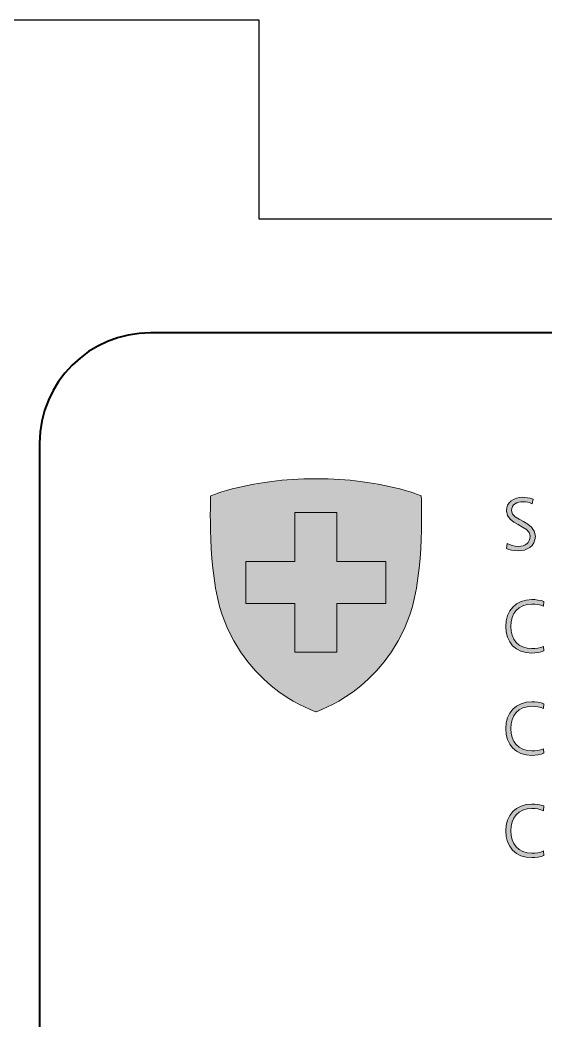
# Model space of a CAD drawing. Header units: millimetres. Extents: x 234 to 444, y 156 to 226.
# Drawn here: x 253.74 to 267.21, y 200.04 to 225.68 of the extents above; entities that cross this region are included whole.
import ezdxf

# ---------------------------------------------------------------- set-up
doc = ezdxf.new("R2010")
doc.units = ezdxf.units.MM
doc.header["$MEASUREMENT"] = 0
doc.layers.get('0').update_dxf_attribs({"lineweight": 0})

# ---------------------------------------------------------------- blocks, each defined once
blk = doc.blocks.new('Block_1')
at = {"transparency": 33554687}
h = blk.add_hatch(color=1, dxfattribs=at)
h.dxf.hatch_style = 2
edge = h.paths.add_edge_path()
edge.add_spline(control_points=[(264.016, 213.488), (264.016, 213.488), (263.008, 213.928), (261.321, 213.928), (261.321, 213.928), (261.32, 213.928), (261.32, 213.928), (259.632, 213.928), (258.624, 213.488), (258.624, 213.488), (258.624, 213.488), (258.534, 211.54), (258.917, 210.439), (259.592, 208.503), (261.32, 207.96), (261.32, 207.96), (261.32, 207.96), (261.32, 207.96), (261.32, 207.96), (261.32, 207.96), (261.321, 207.96), (261.321, 207.96), (261.321, 207.96), (263.048, 208.503), (263.724, 210.439), (264.107, 211.54), (264.016, 213.488), (264.016, 213.488)], knot_values=[0, 0, 0, 0, 1, 1, 1, 2, 2, 2, 3, 3, 3, 4, 4, 4, 5, 5, 5, 6, 6, 6, 7, 7, 7, 8, 8, 8, 9, 9, 9, 9], degree=3, periodic=0)
edge.add_line((264.016, 213.488), (264.016, 213.488))
h = blk.add_hatch(color=7, dxfattribs=at)
h.dxf.hatch_style = 2
edge = h.paths.add_edge_path()
edge.add_spline(control_points=[(266.213, 212.273), (266.291, 212.224), (266.382, 212.196), (266.506, 212.196), (266.67, 212.196), (266.805, 212.279), (266.805, 212.467), (266.805, 212.727), (266.195, 212.759), (266.195, 213.107), (266.195, 213.319), (266.382, 213.452), (266.617, 213.452), (266.681, 213.452), (266.786, 213.443), (266.878, 213.409), (266.878, 213.409), (266.857, 213.289), (266.857, 213.289), (266.798, 213.321), (266.704, 213.339), (266.615, 213.339), (266.478, 213.339), (266.327, 213.282), (266.327, 213.111), (266.327, 212.845), (266.937, 212.843), (266.937, 212.456), (266.937, 212.188), (266.706, 212.082), (266.5, 212.082), (266.371, 212.082), (266.27, 212.108), (266.199, 212.139), (266.199, 212.139), (266.213, 212.273), (266.213, 212.273)], knot_values=[0, 0, 0, 0, 1, 1, 1, 2, 2, 2, 3, 3, 3, 4, 4, 4, 5, 5, 5, 6, 6, 6, 7, 7, 7, 8, 8, 8, 9, 9, 9, 10, 10, 10, 11, 11, 11, 12, 12, 12, 12], degree=3, periodic=0)
edge.add_line((266.213, 212.273), (266.213, 212.273))
h = blk.add_hatch(color=7, dxfattribs=at)
h.dxf.hatch_style = 2
edge = h.paths.add_edge_path()
edge.add_spline(control_points=[(267.147, 210.663), (267.063, 210.706), (266.942, 210.72), (266.849, 210.72), (266.504, 210.72), (266.31, 210.477), (266.31, 210.148), (266.31, 209.814), (266.499, 209.577), (266.849, 209.577), (266.937, 209.577), (267.07, 209.588), (267.147, 209.634), (267.147, 209.634), (267.154, 209.52), (267.154, 209.52), (267.082, 209.476), (266.933, 209.463), (266.849, 209.463), (266.43, 209.463), (266.178, 209.738), (266.178, 210.148), (266.178, 210.551), (266.438, 210.834), (266.849, 210.834), (266.927, 210.834), (267.085, 210.82), (267.154, 210.784), (267.154, 210.784), (267.147, 210.663), (267.147, 210.663)], knot_values=[0, 0, 0, 0, 1, 1, 1, 2, 2, 2, 3, 3, 3, 4, 4, 4, 5, 5, 5, 6, 6, 6, 7, 7, 7, 8, 8, 8, 9, 9, 9, 10, 10, 10, 10], degree=3, periodic=0)
edge.add_line((267.147, 210.663), (267.147, 210.663))
h = blk.add_hatch(color=7, dxfattribs=at)
h.dxf.hatch_style = 2
edge = h.paths.add_edge_path()
edge.add_spline(control_points=[(267.147, 208.044), (267.063, 208.088), (266.942, 208.101), (266.849, 208.101), (266.504, 208.101), (266.31, 207.858), (266.31, 207.529), (266.31, 207.195), (266.499, 206.958), (266.849, 206.958), (266.937, 206.958), (267.07, 206.969), (267.147, 207.015), (267.147, 207.015), (267.154, 206.901), (267.154, 206.901), (267.082, 206.857), (266.933, 206.844), (266.849, 206.844), (266.43, 206.844), (266.178, 207.119), (266.178, 207.529), (266.178, 207.932), (266.438, 208.215), (266.849, 208.215), (266.927, 208.215), (267.085, 208.202), (267.154, 208.166), (267.154, 208.166), (267.147, 208.044), (267.147, 208.044)], knot_values=[0, 0, 0, 0, 1, 1, 1, 2, 2, 2, 3, 3, 3, 4, 4, 4, 5, 5, 5, 6, 6, 6, 7, 7, 7, 8, 8, 8, 9, 9, 9, 10, 10, 10, 10], degree=3, periodic=0)
edge.add_line((267.147, 208.044), (267.147, 208.044))
h = blk.add_hatch(color=7, dxfattribs=at)
h.dxf.hatch_style = 2
edge = h.paths.add_edge_path()
edge.add_spline(control_points=[(267.147, 205.425), (267.063, 205.469), (266.942, 205.482), (266.849, 205.482), (266.504, 205.482), (266.31, 205.239), (266.31, 204.911), (266.31, 204.577), (266.499, 204.339), (266.849, 204.339), (266.937, 204.339), (267.07, 204.351), (267.147, 204.396), (267.147, 204.396), (267.154, 204.282), (267.154, 204.282), (267.082, 204.239), (266.933, 204.225), (266.849, 204.225), (266.43, 204.225), (266.178, 204.501), (266.178, 204.911), (266.178, 205.313), (266.438, 205.596), (266.849, 205.596), (266.927, 205.596), (267.085, 205.583), (267.154, 205.547), (267.154, 205.547), (267.147, 205.425), (267.147, 205.425)], knot_values=[0, 0, 0, 0, 1, 1, 1, 2, 2, 2, 3, 3, 3, 4, 4, 4, 5, 5, 5, 6, 6, 6, 7, 7, 7, 8, 8, 8, 9, 9, 9, 10, 10, 10, 10], degree=3, periodic=0)
edge.add_line((267.147, 205.425), (267.147, 205.425))
for points, knots in [([(264.016, 213.488), (264.016, 213.488), (263.008, 213.928), (261.321, 213.928), (261.321, 213.928), (261.32, 213.928), (261.32, 213.928), (259.632, 213.928), (258.624, 213.488), (258.624, 213.488), (258.624, 213.488), (258.534, 211.54), (258.917, 210.439), (259.592, 208.503), (261.32, 207.96), (261.32, 207.96), (261.32, 207.96), (261.32, 207.96), (261.32, 207.96), (261.32, 207.96), (261.321, 207.96), (261.321, 207.96), (261.321, 207.96), (263.048, 208.503), (263.724, 210.439), (264.107, 211.54), (264.016, 213.488), (264.016, 213.488)], [0, 0, 0, 0, 1, 1, 1, 2, 2, 2, 3, 3, 3, 4, 4, 4, 5, 5, 5, 6, 6, 6, 7, 7, 7, 8, 8, 8, 9, 9, 9, 9]), ([(266.213, 212.273), (266.291, 212.224), (266.382, 212.196), (266.506, 212.196), (266.67, 212.196), (266.805, 212.279), (266.805, 212.467), (266.805, 212.727), (266.195, 212.759), (266.195, 213.107), (266.195, 213.319), (266.382, 213.452), (266.617, 213.452), (266.681, 213.452), (266.786, 213.443), (266.878, 213.409), (266.878, 213.409), (266.857, 213.289), (266.857, 213.289), (266.798, 213.321), (266.704, 213.339), (266.615, 213.339), (266.478, 213.339), (266.327, 213.282), (266.327, 213.111), (266.327, 212.845), (266.937, 212.843), (266.937, 212.456), (266.937, 212.188), (266.706, 212.082), (266.5, 212.082), (266.371, 212.082), (266.27, 212.108), (266.199, 212.139), (266.199, 212.139), (266.213, 212.273), (266.213, 212.273)], [0, 0, 0, 0, 1, 1, 1, 2, 2, 2, 3, 3, 3, 4, 4, 4, 5, 5, 5, 6, 6, 6, 7, 7, 7, 8, 8, 8, 9, 9, 9, 10, 10, 10, 11, 11, 11, 12, 12, 12, 12]), ([(263.112, 211.809), (263.112, 211.809), (263.112, 210.736), (263.112, 210.736), (263.112, 210.736), (261.855, 210.736), (261.855, 210.736), (261.855, 210.736), (261.855, 209.484), (261.855, 209.484), (261.855, 209.484), (260.778, 209.484), (260.778, 209.484), (260.778, 209.484), (260.778, 210.736), (260.778, 210.736), (260.778, 210.736), (259.522, 210.736), (259.522, 210.736), (259.522, 210.736), (259.522, 211.809), (259.522, 211.809), (259.522, 211.809), (260.778, 211.809), (260.778, 211.809), (260.778, 211.809), (260.778, 213.061), (260.778, 213.061), (260.778, 213.061), (261.855, 213.061), (261.855, 213.061), (261.855, 213.061), (261.855, 211.809), (261.855, 211.809), (261.855, 211.809), (263.112, 211.809), (263.112, 211.809)], [0, 0, 0, 0, 1, 1, 1, 2, 2, 2, 3, 3, 3, 4, 4, 4, 5, 5, 5, 6, 6, 6, 7, 7, 7, 8, 8, 8, 9, 9, 9, 10, 10, 10, 11, 11, 11, 12, 12, 12, 12]), ([(267.147, 210.663), (267.063, 210.706), (266.942, 210.72), (266.849, 210.72), (266.504, 210.72), (266.31, 210.477), (266.31, 210.148), (266.31, 209.814), (266.499, 209.577), (266.849, 209.577), (266.937, 209.577), (267.07, 209.588), (267.147, 209.634), (267.147, 209.634), (267.154, 209.52), (267.154, 209.52), (267.082, 209.476), (266.933, 209.463), (266.849, 209.463), (266.43, 209.463), (266.178, 209.738), (266.178, 210.148), (266.178, 210.551), (266.438, 210.834), (266.849, 210.834), (266.927, 210.834), (267.085, 210.82), (267.154, 210.784), (267.154, 210.784), (267.147, 210.663), (267.147, 210.663)], [0, 0, 0, 0, 1, 1, 1, 2, 2, 2, 3, 3, 3, 4, 4, 4, 5, 5, 5, 6, 6, 6, 7, 7, 7, 8, 8, 8, 9, 9, 9, 10, 10, 10, 10]), ([(267.147, 208.044), (267.063, 208.088), (266.942, 208.101), (266.849, 208.101), (266.504, 208.101), (266.31, 207.858), (266.31, 207.529), (266.31, 207.195), (266.499, 206.958), (266.849, 206.958), (266.937, 206.958), (267.07, 206.969), (267.147, 207.015), (267.147, 207.015), (267.154, 206.901), (267.154, 206.901), (267.082, 206.857), (266.933, 206.844), (266.849, 206.844), (266.43, 206.844), (266.178, 207.119), (266.178, 207.529), (266.178, 207.932), (266.438, 208.215), (266.849, 208.215), (266.927, 208.215), (267.085, 208.202), (267.154, 208.166), (267.154, 208.166), (267.147, 208.044), (267.147, 208.044)], [0, 0, 0, 0, 1, 1, 1, 2, 2, 2, 3, 3, 3, 4, 4, 4, 5, 5, 5, 6, 6, 6, 7, 7, 7, 8, 8, 8, 9, 9, 9, 10, 10, 10, 10]), ([(267.147, 205.425), (267.063, 205.469), (266.942, 205.482), (266.849, 205.482), (266.504, 205.482), (266.31, 205.239), (266.31, 204.911), (266.31, 204.577), (266.499, 204.339), (266.849, 204.339), (266.937, 204.339), (267.07, 204.351), (267.147, 204.396), (267.147, 204.396), (267.154, 204.282), (267.154, 204.282), (267.082, 204.239), (266.933, 204.225), (266.849, 204.225), (266.43, 204.225), (266.178, 204.501), (266.178, 204.911), (266.178, 205.313), (266.438, 205.596), (266.849, 205.596), (266.927, 205.596), (267.085, 205.583), (267.154, 205.547), (267.154, 205.547), (267.147, 205.425), (267.147, 205.425)], [0, 0, 0, 0, 1, 1, 1, 2, 2, 2, 3, 3, 3, 4, 4, 4, 5, 5, 5, 6, 6, 6, 7, 7, 7, 8, 8, 8, 9, 9, 9, 10, 10, 10, 10])]:
    blk.add_open_spline(points, degree=3, knots=knots)
blk = doc.blocks.new('Block_0')
at = {"color": 7, "lineweight": 40}
blk.add_open_spline([(257.086, 217.666), (257.086, 217.666), (336.233, 217.666), (336.233, 217.666), (337.802, 217.666), (339.074, 216.399), (339.074, 214.836), (339.074, 214.836), (339.074, 166.718), (339.074, 166.718), (339.074, 165.154), (337.802, 163.887), (336.233, 163.887), (336.233, 163.887), (257.086, 163.887), (257.086, 163.887), (255.517, 163.887), (254.244, 165.154), (254.244, 166.718), (254.244, 166.718), (254.244, 214.836), (254.244, 214.836), (254.244, 216.399), (255.517, 217.666), (257.086, 217.666)], degree=3, knots=[0, 0, 0, 0, 1, 1, 1, 2, 2, 2, 3, 3, 3, 4, 4, 4, 5, 5, 5, 6, 6, 6, 7, 7, 7, 8, 8, 8, 8], dxfattribs=at)
blk.add_blockref('Block_1', (0, 0))

msp = doc.modelspace()

# ---------------------------------------------------------------- linework, layer by layer
at = {"color": 7, "lineweight": 25}
msp.add_lwpolyline([(294.867, 225.676), (277.467, 225.676), (277.467, 220.576), (259.867, 220.576), (259.867, 225.676), (242.467, 225.676), (242.467, 220.576), (238.767, 220.576), (238.767, 202.293), (233.667, 202.293), (233.667, 179.06), (238.767, 179.06), (238.767, 160.776), (242.467, 160.776), (242.467, 155.676), (259.867, 155.676), (259.867, 160.776), (277.467, 160.776), (277.467, 155.676), (294.867, 155.676)], dxfattribs=at)

# ---------------------------------------------------------------- block references
msp.add_blockref('Block_0', (0, 0))

doc.saveas('drawing.dxf')
